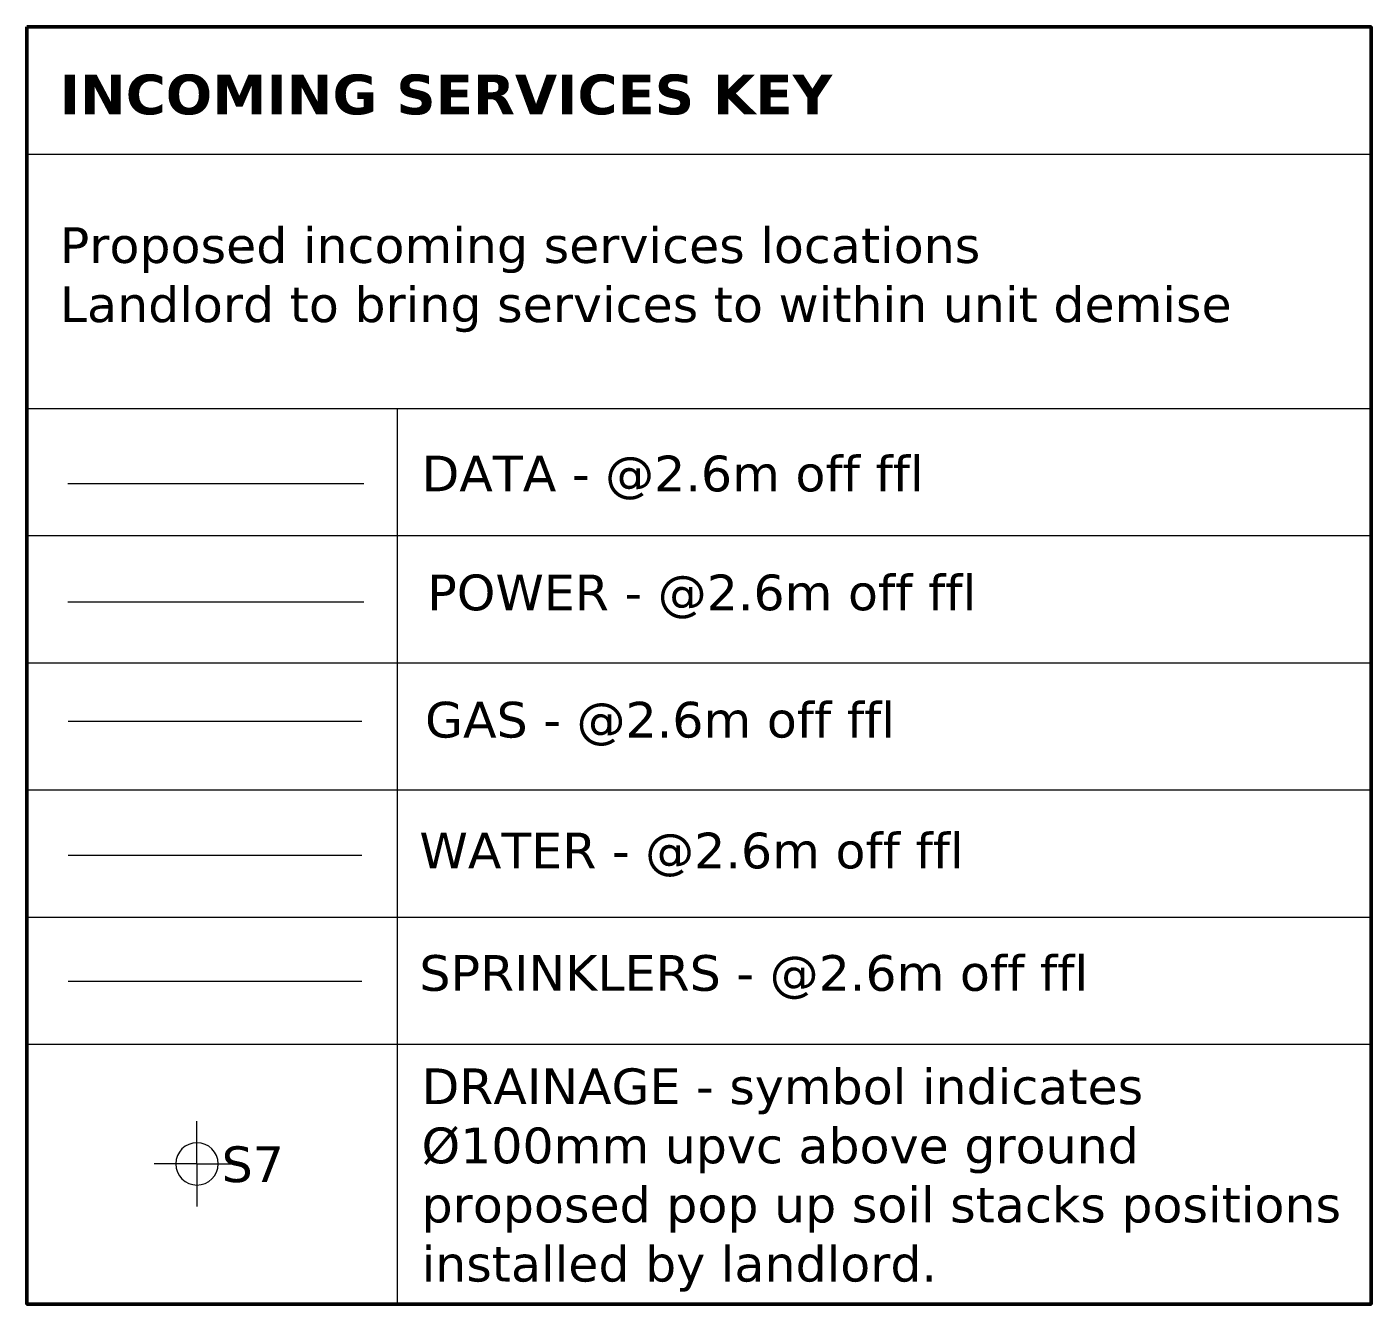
# Model space of a CAD drawing. Header units: millimetres. Extents: x -159872 to 386485, y -250577 to 158966.
# Drawn here: x -115750 to -110996, y 4986 to 9506 of the extents above; entities that cross this region are included whole.
import ezdxf

# ---------------------------------------------------------------- set-up
doc = ezdxf.new("R2010")
doc.units = ezdxf.units.MM
for name, color, linetype, lineweight in [('LDS-services-data', 30, 'Continuous', 13), ('LDS-services-drainage', 17, 'Continuous', 18), ('LDS-services-electrical', 1, 'Continuous', 13), ('LDS-services-gas', 2, 'Continuous', 18), ('LDS-services-sprinklers', 235, 'Continuous', 13), ('LDS-services-water', 4, 'Continuous', 18), ('LDS-text-1-1', 7, 'Continuous', 9), ('LDS-text-1-50', 7, 'Continuous', 9)]:
    doc.layers.add(name, color=color, linetype=linetype, lineweight=lineweight)
doc.styles.add('Verdana', font='Verdana.ttf')
doc.styles.add('Verdana (bold)', font='Verdana Bold.ttf')

# ---------------------------------------------------------------- blocks, each defined once
blk = doc.blocks.new('STACK')
at = {"layer": 'LDS-services-drainage'}
for q in [(0, 226.1), (-226.1, 0), (226.1, 0), (0, -226.1)]:
    blk.add_line((0, 0), q, dxfattribs=at)
blk.add_circle((0, 0), 112.5, dxfattribs=at)

msp = doc.modelspace()

# ---------------------------------------------------------------- linework, layer by layer
at = {"layer": 'LDS-services-data', "linetype": 'Continuous'}
msp.add_line((-115604.64956, 7890.61914), (-114557.79474, 7890.61914), dxfattribs=at)
at = {"layer": 'LDS-services-electrical', "linetype": 'Continuous'}
msp.add_line((-115604.64956, 7471.23098), (-114557.79474, 7471.23098), dxfattribs=at)
at = {"layer": 'LDS-services-gas', "linetype": 'Continuous'}
msp.add_line((-115604.00622, 7049.20891), (-114565.45243, 7049.20891), dxfattribs=at)
at = {"layer": 'LDS-services-sprinklers', "linetype": 'Continuous'}
msp.add_line((-115604.00565, 6129.52589), (-114565.45186, 6129.52589), dxfattribs=at)
at = {"layer": 'LDS-services-water', "linetype": 'Continuous'}
msp.add_line((-115604.00622, 6575.10402), (-114565.45243, 6575.10402), dxfattribs=at)
at = {"layer": 'LDS-text-1-1', "color": 7}
for p, q in [((-115749.84546, 9056.21054), (-110995.73801, 9056.21054)), ((-115749.84546, 8156.21054), (-110995.73801, 8156.21054)), ((-114440.25963, 8156.21054), (-114440.25963, 4986.37656)), ((-115749.84546, 7706.21054), (-110995.73801, 7706.21054)), ((-115749.84546, 7256.21054), (-110995.73801, 7256.21054)), ((-115749.84546, 6806.21054), (-110995.73801, 6806.21054)), ((-115749.84546, 6356.21054), (-110995.73801, 6356.21054)), ((-115749.84546, 5906.21054), (-110995.73801, 5906.21054))]:
    msp.add_line(p, q, dxfattribs=at)
at = {"layer": 'LDS-text-1-1', "color": 7, "lineweight": 50, "flags": 128}
msp.add_lwpolyline([(-115749.84546, 9506.21054), (-110995.73801, 9506.21054), (-110995.73801, 4986.37656), (-113092.76732, 4986.37656), (-115749.84546, 4986.37656)], close=True, dxfattribs=at)

# ---------------------------------------------------------------- block references
at = {"layer": 'LDS-services-drainage', "xscale": -0.6666666666666666, "yscale": 0.6666666666666666, "rotation": 270}
msp.add_blockref('STACK', (-115148.38894, 5482.68729), dxfattribs=at)

# ---------------------------------------------------------------- texts
at = {"layer": 'LDS-text-1-50'}
for s, insert, char_height, width, attachment_point, line_spacing_factor, style in [('INCOMING SERVICES KEY', (-115633.6264, 9337.42108), 140.720667, 4006.6071429, 1, 0.891852, 'Verdana (bold)'), ('Proposed incoming services locations \\PLandlord to bring services to within unit demise', (-115633.6264, 8797.18447), 126.3611615, 4637.8883859, 1, 0.993201, 'Verdana'), ('DATA - @2.6m off ffl', (-114353.9589, 7910.72634), 126.3611615, 3358.2208954, 4, 0.993201, 'Verdana'), ('POWER - @2.6m off ffl', (-114333.86963, 7489.89797), 126.3611615, 3338.1316249, 4, 0.993201, 'Verdana'), ('GAS - @2.6m off ffl', (-114341.52675, 7039.58452), 126.3611615, 3345.7887419, 4, 0.993201, 'Verdana'), ('WATER - @2.6m off ffl', (-114361.61602, 6576.53693), 126.3611615, 3365.8780123, 4, 0.993201, 'Verdana'), ('SPRINKLERS - @2.6m off ffl', (-114361.61602, 6143.3352), 126.3611615, 3365.8780123, 4, 0.993201, 'Verdana'), ('DRAINAGE - symbol indicates Ø100mm upvc above ground proposed pop up soil stacks positions installed by landlord.', (-114353.9589, 5820.45098), 126.36116152, 3358.2208954, 1, 0.993201, 'Verdana'), ('S7', (-114950.91599, 5544.6016), 126.361162, 303.5714286, 2, 0.993201, 'Verdana')]:
    msp.add_mtext(s, dxfattribs=dict(at, insert=insert, char_height=char_height, width=width, attachment_point=attachment_point, line_spacing_factor=line_spacing_factor, style=style))

doc.saveas('drawing.dxf')
